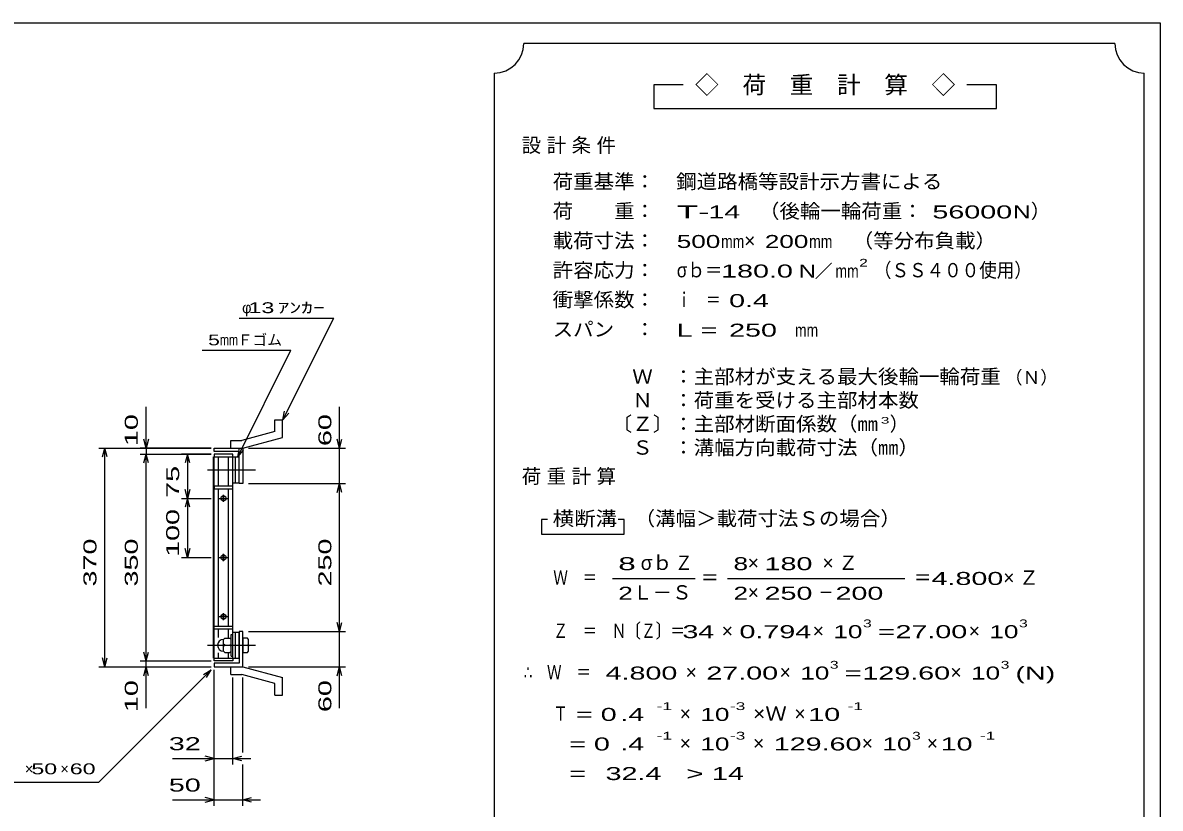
# Model space of a CAD drawing. Units: millimetres, scale not verified. Extents: x -1820 to 1731, y -1282 to 1054.
# Drawn here: x -194 to 1731, y -275 to 1054 of the extents above; entities that cross this region are included whole.
import ezdxf
from ezdxf.enums import TextEntityAlignment as Align

# ---------------------------------------------------------------- set-up
doc = ezdxf.new("R2010")
doc.units = ezdxf.units.MM
doc.header["$LTSCALE"] = 10
doc.linetypes.add('CHAIN', pattern=[18.5, 12, -1.5, 3.5, -1.5])
for name, color, linetype, lineweight in [('0_2', 150, 'Continuous', 25), ('16', 3, 'Continuous', 25), ('19', 6, 'Continuous', 25), ('22', 4, 'Continuous', 25), ('24', 2, 'Continuous', 25)]:
    doc.layers.add(name, color=color, linetype=linetype, lineweight=lineweight)
doc.styles.add('ベクトル', font='')
doc.styles.get('ベクトル').set_extended_font_data('ベクトル')

msp = doc.modelspace()

# ---------------------------------------------------------------- linework, layer by layer
at = {"layer": '0_2'}
for p, q in [((-1729, 1053.5), (1731, 1053.5)), ((1731, 1053.5), (1731, -1146.5))]:
    msp.add_line(p, q, dxfattribs=at)
at = {"layer": '16'}
for p, q in [((129.3, -21.5), (129.3, 319.5)), ((129.3, 319.5), (130, 319.5)), ((162, 324), (130, 324)), ((130, 324), (130, 319.5)), ((130, 319.5), (162, 319.5)), ((130, -21.5), (130, 319.5)), ((130, 319.5), (162, 319.5)), ((137.5, 269.5), (137.5, 319.5)), ((154.5, 269.5), (154.5, 319.5)), ((162, 319.5), (162, 324)), ((162, -21.5), (162, 319.5)), ((162, 319.5), (166.5, 319.5)), ((166.5, 275.5), (166.5, 319.5)), ((166.5, 319.5), (172.5, 319.5)), ((172.5, 275.5), (172.5, 319.5)), ((130, 269.5), (130, 265)), ((162, 269.5), (130, 269.5)), ((162, 275.5), (166.5, 275.5)), ((162, 265), (162, 269.5)), ((166.5, 275.5), (172.5, 275.5)), ((130, 265), (162, 265)), ((137.5, 33), (137.5, 265)), ((144, 252), (148, 252)), ((146, 243), (146, 255)), ((154.5, 33), (154.5, 265)), ((138, 249), (154, 249)), ((144, 246), (148, 246)), ((146, 143), (146, 155)), ((138, 149), (154, 149)), ((144, 152), (148, 152)), ((144, 146), (148, 146)), ((138, 49), (154, 49)), ((144, 52), (148, 52)), ((144, 46), (148, 46)), ((146, 43), (146, 55)), ((130, 28.5), (130, 33)), ((130, 33), (162, 33)), ((130, 28.5), (162, 28.5)), ((137.5, 13.5), (137.5, 28.5)), ((154.5, 13.5), (154.5, 28.5)), ((162, 28.5), (162, 33)), ((162, 22.5), (166.5, 22.5)), ((166.5, -21.5), (166.5, 22.5)), ((166.5, 22.5), (172.5, 22.5)), ((172.5, -21.5), (172.5, 22.5)), ((148, 12.5), (146, 10.5)), ((146, -9.5), (146, 10.5)), ((148, 0.5), (146, 2.5)), ((148, 0.5), (146, -1.5)), ((148, 12.5), (157, 12.5)), ((148, 0.5), (157, 0.5)), ((159, 10.5), (157, 12.5)), ((157, 0.5), (159, 2.5)), ((159, -1.5), (157, 0.5)), ((159, -18), (159, 19)), ((159, 19), (162, 19)), ((162, -18), (162, 19)), ((137.5, -21.5), (137.5, -12.5)), ((146, -9.5), (148, -11.5)), ((148, -11.5), (157, -11.5)), ((154.5, -21.5), (154.5, -12.5)), ((157, -11.5), (159, -9.5)), ((159, -18), (162, -18)), ((129.3, -21.5), (130, -21.5)), ((130, -21.5), (162, -21.5)), ((130, -26), (130, -21.5)), ((130, -21.5), (162, -21.5)), ((162, -26), (130, -26)), ((162, -21.5), (162, -26)), ((162, -21.5), (166.5, -21.5)), ((166.5, -21.5), (172.5, -21.5))]:
    msp.add_line(p, q, dxfattribs=at)
at = {"layer": '16', "linetype": 'CHAIN'}
for p, q in [((119, 297.5), (200, 297.5)), ((119, 0.5), (200, 0.5))]:
    msp.add_line(p, q, dxfattribs=at)
at = {"layer": '16'}
for centre, radius, start, end in [((144, 249), 3, 90, 270), ((146, 249), 4, 46.6, 133.4), ((148, 249), 3, 270, 90), ((146, 249), 4, 226.6, 313.4), ((144, 149), 3, 90, 270), ((146, 149), 4, 46.6, 133.4), ((146, 149), 4, 226.6, 313.4), ((148, 149), 3, 270, 90), ((144, 49), 3, 90, 270), ((146, 49), 4, 46.6, 133.4), ((146, 49), 4, 226.6, 313.4), ((148, 49), 3, 270, 90), ((146, 0.5), 10, 90, 270)]:
    msp.add_arc(centre, radius, start, end, dxfattribs=at)
at = {"layer": '19'}
for p, q in [((233.1, 382.1), (246.1, 382.1)), ((233.1, 362.1), (233.1, 382.1)), ((246.1, 352.1), (246.1, 382.1)), ((158.5, 347), (176.8, 347)), ((158.5, 334), (158.5, 347)), ((233.1, 362.1), (176.8, 347)), ((178.5, 334), (246.1, 352.1)), ((130, 328), (130, 334)), ((130, 334), (178.5, 334)), ((172.5, 328), (130, 328)), ((158.5, 334), (178.5, 334)), ((172.5, 274), (172.5, 328)), ((178.5, 334), (178.5, 274)), ((178.5, 274), (172.5, 274)), ((178.5, 24), (172.5, 24)), ((172.5, 24), (172.5, -30)), ((178.5, -36), (178.5, 24)), ((186.5, 12.5), (178.5, 12.5)), ((178.5, 12.5), (178.5, -11.5)), ((178.5, 0.5), (186.5, 0.5)), ((188.5, 10.5), (186.5, 12.5)), ((188.5, 2.5), (186.5, 0.5)), ((186.5, 0.5), (188.5, -1.5)), ((188.5, -9.5), (188.5, 10.5)), ((178.5, -11.5), (186.5, -11.5)), ((186.5, -11.5), (188.5, -9.5)), ((130, -30), (130, -36)), ((172.5, -30), (130, -30)), ((130, -36), (178.5, -36)), ((158.5, -36), (178.5, -36)), ((158.5, -49), (158.5, -36)), ((178.5, -36), (246.1, -54.1)), ((158.5, -49), (176.8, -49)), ((233.1, -64.1), (176.8, -49)), ((246.1, -84.1), (246.1, -54.1)), ((233.1, -84.1), (233.1, -64.1)), ((233.1, -84.1), (246.1, -84.1))]:
    msp.add_line(p, q, dxfattribs=at)
at = {"layer": '22'}
for p, q in [((172.5, 554), (332.5, 554)), ((246.5, 382), (332.5, 554)), ((110, 499.5), (260, 499.5)), ((170, 319.5), (260, 499.5)), ((15, 334), (15, 404)), ((246.5, 382), (249.5, 396.6)), ((246.5, 382), (256.5, 393)), ((342.5, 334), (342.5, 404)), ((15, 334), (11, 349)), ((19, 349), (15, 334)), ((342.5, 334), (338.5, 349)), ((342.5, 334), (346.5, 349)), ((-65, 334), (125, 334)), ((-59, 319), (-55, 334)), ((-51, 319), (-55, 334)), ((-55, -36), (-55, 334)), ((125, 334), (5, 334)), ((15, 334), (15, 324)), ((170, 319.5), (173, 334.1)), ((170, 319.5), (180, 330.5)), ((188.5, 334), (352.5, 334)), ((342.5, 274), (342.5, 334)), ((5, 324), (125, 324)), ((11, 309), (15, 324)), ((19, 309), (15, 324)), ((15, -26), (15, 324)), ((125, 324), (75, 324)), ((85, 324), (81, 309)), ((89, 309), (85, 324)), ((85, 324), (85, 249)), ((188.5, 274), (352.5, 274)), ((338.5, 259), (342.5, 274)), ((346.5, 259), (342.5, 274)), ((342.5, 24), (342.5, 274)), ((85, 249), (81, 264)), ((89, 264), (85, 249)), ((75, 249), (125, 249)), ((85, 249), (81, 234)), ((89, 234), (85, 249)), ((85, 249), (85, 149)), ((85, 149), (81, 164)), ((89, 164), (85, 149)), ((75, 149), (125, 149)), ((342.5, 24), (338.5, 39)), ((342.5, 24), (346.5, 39)), ((188.5, 24), (352.5, 24)), ((342.5, -36), (342.5, 24)), ((15, -26), (11, -11)), ((15, -26), (19, -11)), ((-65, -36), (125, -36)), ((-55, -36), (-59, -21)), ((-55, -36), (-51, -21)), ((5, -26), (125, -26)), ((5, -36), (125, -36)), ((11, -51), (15, -36)), ((15, -36), (15, -26)), ((19, -51), (15, -36)), ((15, -106), (15, -36)), ((188.5, -36), (352.5, -36)), ((338.5, -51), (342.5, -36)), ((346.5, -51), (342.5, -36)), ((342.5, -106), (342.5, -36)), ((-65, -231), (125, -41)), ((112, -49), (125, -41)), ((117, -54), (125, -41)), ((130, -201), (130, -41)), ((130, -271), (130, -41)), ((162, -201), (162, -54)), ((178.5, -181), (178.5, -54)), ((60, -191), (130, -191)), ((130, -191), (115, -187)), ((115, -195), (130, -191)), ((130, -191), (162, -191)), ((162, -191), (177, -187)), ((177, -195), (162, -191)), ((162, -191), (192, -191)), ((178.5, -271), (178.5, -201)), ((-265, -231), (-65, -231)), ((60, -261), (130, -261)), ((130, -261), (115, -257)), ((115, -265), (130, -261)), ((130, -261), (178.5, -261)), ((178.5, -261), (193.5, -257)), ((193.5, -265), (178.5, -261)), ((178.5, -261), (208.5, -261))]:
    msp.add_line(p, q, dxfattribs=at)
at = {"layer": '24', "color": 4}
for p, q in [((1654, 1018.5), (654, 1018.5)), ((604, 968.5), (604, -581.5)), ((1704, -581.5), (1704, 968.5)), ((924, 948.5), (874, 948.5)), ((874, 948.5), (874, 908.5)), ((1454, 948.5), (1404, 948.5)), ((1454, 908.5), (1454, 948.5)), ((874, 908.5), (1454, 908.5)), ((694, 213.5), (684, 213.5)), ((684, 213.5), (684, 188.5)), ((824, 213.5), (814, 213.5)), ((824, 188.5), (824, 213.5)), ((684, 188.5), (824, 188.5)), ((804, 113.5), (944, 113.5)), ((999, 113.5), (1299, 113.5))]:
    msp.add_line(p, q, dxfattribs=at)
for centre, start, end in [((604, 1018.5), 270, 0), ((1704, 1018.5), 180, 270)]:
    msp.add_arc(centre, 50, start, end, dxfattribs=at)

# ---------------------------------------------------------------- texts
at = {"layer": '22', "color": 2, "style": 'ベクトル'}
for s, height, width, p in [(' 13 ', 18.33, 1.6, (177.5, 571.5)), ('ｱﾝｶｰ', 18.33, 1.6, (237.5, 571.5)), ('5', 18.3, 1.45, (120, 517)), ('mm', 18.33, 0.75, (140, 517)), (' 32 ', 21.99, 1.65, (40, -166)), (' 50 ', 18.33, 1.6, (-190, -208.5)), (' 60 ', 18.33, 1.6, (-125, -208.5)), (' 50 ', 21.99, 1.65, (40, -236))]:
    msp.add_text(s, height=height, dxfattribs=dict(at, width=width)).set_placement(p, align=Align.MIDDLE_LEFT)
for s, height, p in [('φ', 18.3, (177.5, 571.5)), ('Ｆゴム', 18.33, (170, 517)), ('×', 18.3, (-190, -208.5)), ('×', 18.3, (-130, -208.5))]:
    msp.add_text(s, height=height, dxfattribs=at).set_placement(p, align=Align.MIDDLE_LEFT)
at = {"layer": '22', "color": 2, "style": 'ベクトル', "width": 1.65}
for s, p in [(' 10 ', (-10, 324)), (' 60 ', (317.5, 324)), (' 75 ', (60, 236.5)), (' 100 ', (60, 136.5)), (' 370 ', (-80, 86.5)), (' 350 ', (-10, 86.5)), (' 250 ', (317.5, 86.5)), (' 10 ', (-10, -126)), (' 60 ', (317.5, -126))]:
    msp.add_text(s, height=21.99, rotation=90, dxfattribs=at).set_placement(p, align=Align.MIDDLE_LEFT)
at = {"layer": '24', "style": 'ベクトル'}
for s, height, p in [('◇\u3000荷\u3000重\u3000計\u3000算\u3000◇', 29.33, (944, 948.5)), ('）', 24.2, (1512, 735)), ('×', 24.2, (1027, 685)), ('／', 22, (1146.5, 633.5)), ('（Ｎ）', 21.99, (1468, 453.5)), ('）', 24.2, (1273, 375)), ('σｂ', 24.19, (852, 140)), ('×', 24.2, (1033, 140)), ('Ｌ－Ｓ', 24.19, (839, 90)), ('×', 24.2, (1033, 90)), ('×', 24.2, (989, 25)), ('×', 24.2, (1143, 25)), ('×', 24.2, (1407, 25)), ('×', 24.2, (928, -45)), ('×', 24.2, (1087, -45)), ('×', 24.2, (1376, -45)), ('×', 24.2, (918, -115)), ('×', 24.2, (1112, -115)), ('×', 24.2, (918, -165)), ('×', 24.2, (1042, -165)), ('×', 24.2, (1226, -165)), ('×', 24.2, (1336, -165))]:
    msp.add_text(s, height=height, dxfattribs=at).set_placement(p, align=Align.MIDDLE_LEFT)
for s, height, width, p in [('荷重基準：\u3000', 24.19, 1.05, (703, 785)), ('鋼道路橋等設計示方書による', 24.19, 1.05, (912, 785)), ('荷\u3000\u3000重：\u3000', 24.19, 1.05, (703, 735)), ('（後輪一輪荷重：', 24.19, 1.05, (1052, 735)), ('T-', 21.99, 2, (913, 733.5)), (' 14 ', 21.99, 1.65, (953, 733.5)), (' 56000', 21.99, 1.65, (1332, 733.5)), ('N', 22, 1.4, (1482, 733.5)), ('載荷寸法：\u3000', 24.19, 1.05, (703, 685)), ('500', 21.99, 1.5, (913, 683.5)), ('200', 21.99, 1.5, (1062, 683.5)), ('\u3000（等分布負載）', 24.19, 1.05, (1176, 685)), ('mm', 21.99, 0.8, (988, 683.5)), ('mm', 21.99, 0.8, (1137, 683.5)), ('許容応力：\u3000', 24.19, 1.05, (703, 635)), ('σｂ＝', 24.19, 0.9, (913, 635)), ('180.0', 21.99, 1.65, (988, 633.5)), ('N', 22, 1.4, (1119, 633.5)), ('mm', 21.99, 0.8, (1181.5, 633.5)), ('2', 13.2, 1.5, (1221.5, 647.5)), ('（ＳＳ４００使用）', 24.19, 0.9, (1246.5, 635)), ('衝撃係数：\u3000', 24.19, 1.05, (703, 585)), ('ｉ\u3000＝', 24.19, 0.75, (913, 585)), (' 0.4', 21.99, 1.65, (988, 583.5)), ('スパン\u3000：\u3000', 24.19, 1.05, (703, 535)), ('L =', 21.99, 1.65, (913, 533.5)), (' 250 ', 21.99, 1.65, (988, 533.5)), ('mm', 21.99, 0.8, (1113, 533.5)), ('\u3000Ｗ\u3000：主部材が支える最大後輪一輪荷重', 24.19, 1.05, (803, 455)), ('\u3000Ｎ\u3000：荷重を受ける主部材本数', 24.19, 1.05, (803, 415)), ('〔Ｚ〕：主部材断面係数（㎜', 24.19, 1.05, (803, 375)), ('3', 11, 1.8, (1258, 381)), ('\u3000Ｓ\u3000：溝幅方向載荷寸法（㎜）', 24.19, 1.05, (803, 335)), ('\u3000（溝幅＞載荷寸法Ｓの場合）', 24.19, 1.05, (807, 215)), ('横断溝', 24.19, 1.1, (703, 215)), ('8', 22, 1.8, (814, 138.5)), ('Ｚ', 24.2, 0.9, (910, 140)), ('8', 22, 1.5, (1009, 138.5)), (' 180 ', 21.99, 1.65, (1048, 138.5)), ('Ｗ\u3000＝', 24.19, 0.75, (704, 115)), ('＝', 24.2, 0.9, (954, 115)), ('＝', 24.2, 0.9, (1314, 115)), ('4.800', 21.99, 1.65, (1344, 113.5)), ('2', 22, 1.5, (814, 88.5)), ('2', 22, 1.5, (1009, 88.5)), (' 250 ', 21.99, 1.65, (1048, 88.5)), (' 200 ', 21.99, 1.65, (1168, 88.5)), ('－', 24.2, 0.75, (1153, 90)), ('Ｚ\u3000＝\u3000Ｎ〔Ｚ〕＝', 24.19, 0.75, (704, 25)), ('3', 13.2, 1.5, (1228, 37.5)), ('3', 13.2, 1.5, (1492, 37.5)), (' 34 ', 21.99, 1.65, (909, 23.5)), ('0.794', 21.99, 1.65, (1019, 23.5)), ('10', 21.99, 1.5, (1178, 23.5)), ('=', 22, 1.7, (1253, 23.5)), ('27.00', 21.99, 1.65, (1283, 23.5)), ('10', 21.99, 1.5, (1442, 23.5)), ('∴\u3000Ｗ\u3000＝', 24.19, 0.75, (654, -45)), (' 4.800', 21.99, 1.65, (779, -46.5)), ('27.00', 21.99, 1.65, (963, -46.5)), ('10', 21.99, 1.5, (1122, -46.5)), ('3', 13.2, 1.5, (1172, -32.5)), ('129.60', 21.99, 1.65, (1227, -46.5)), ('10', 21.99, 1.5, (1411, -46.5)), ('3', 13.2, 1.5, (1461, -32.5)), ('(N)', 21.99, 1.65, (1486, -46.5)), ('=', 22, 1.7, (1197, -46.5)), ('-1', 13.2, 1.65, (879, -102.5)), ('-3', 13.2, 1.65, (1003, -102.5)), ('-1', 13.2, 1.65, (1202, -102.5)), ('Ｔ', 24.2, 0.75, (704, -115)), (' = 0', 21.99, 1.65, (729, -116.5)), (' .4 ', 21.99, 1.65, (804, -116.5)), ('10', 21.99, 1.5, (953, -116.5)), ('×Ｗ', 24.19, 1.1, (1042, -115)), (' 10 ', 21.99, 1.65, (1122, -116.5)), ('-1', 13.2, 1.65, (879, -152.5)), ('-3', 13.2, 1.65, (1003, -152.5)), ('3', 13.2, 1.5, (1311, -152.5)), ('-1', 13.2, 1.65, (1426, -152.5)), ('  = 0', 21.99, 1.65, (704, -166.5)), (' .4 ', 21.99, 1.65, (804, -166.5)), ('10', 21.99, 1.5, (953, -166.5)), ('129.60', 21.99, 1.65, (1077, -166.5)), ('10', 21.99, 1.5, (1261, -166.5)), (' 10 ', 21.99, 1.65, (1346, -166.5)), (' 32.4', 21.99, 1.65, (779, -216.5)), ('>', 22, 1.7, (929, -216.5)), (' 14 ', 21.99, 1.65, (959, -216.5)), ('  =', 21.99, 1.65, (704, -216.5))]:
    msp.add_text(s, height=height, dxfattribs=dict(at, width=width)).set_placement(p, align=Align.MIDDLE_LEFT)
at = {"layer": '24', "char_height": 24.19, "attachment_point": 4, "style": 'ベクトル'}
for s, insert in [('\\T1.28;設計条件', (650.5, 845)), ('\\T1.28;荷重計算', (650.5, 285)), ('\\T1.42;×Ｚ', (1159.5, 140)), ('\\T1.42;×Ｚ', (1465.5, 115))]:
    msp.add_mtext(s, dxfattribs=dict(at, insert=insert))

doc.saveas('drawing.dxf')
